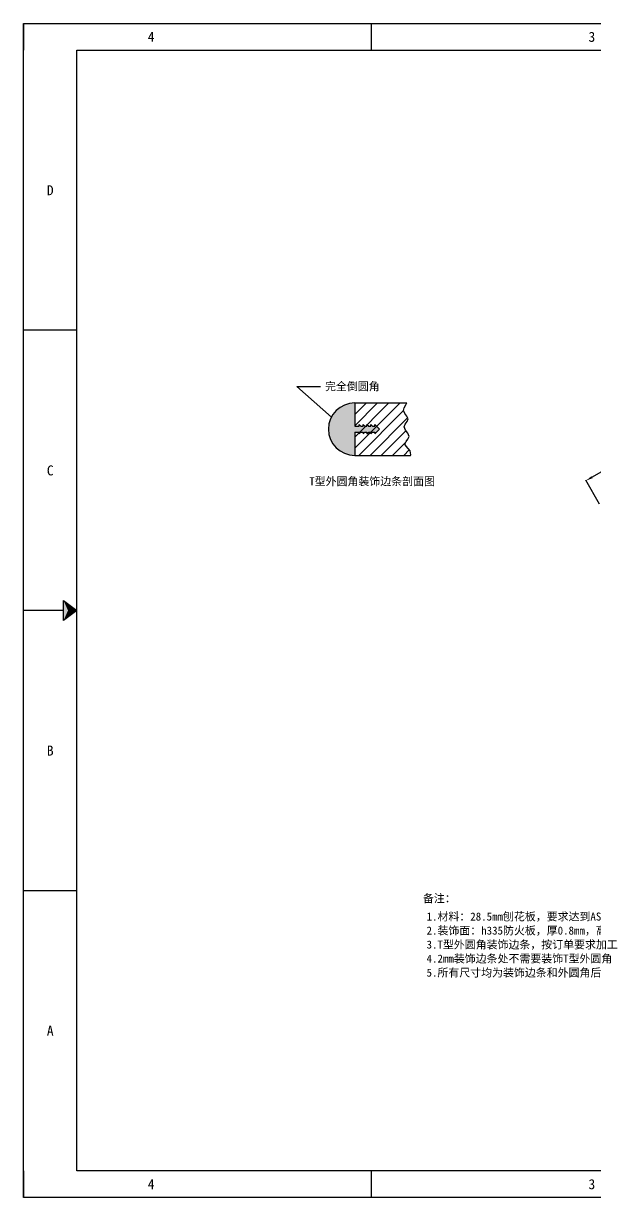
# Model space of a CAD drawing. Header units: inches. Extents: x 777 to 29406, y -38596 to 2393.
# Drawn here: x 24542 to 26173, y -34193 to -30843 of the extents above; entities that cross this region are included whole.
import ezdxf
from ezdxf.enums import TextEntityAlignment as Align

# ---------------------------------------------------------------- set-up
doc = ezdxf.new("R2010")
doc.units = ezdxf.units.IN
doc.header["$LTSCALE"] = 0.605
doc.header["$MEASUREMENT"] = 0
doc.header["$PDMODE"] = 3
doc.header["$PDSIZE"] = 0.25
doc.linetypes.add('DOT', pattern=[0.2, 0.1, -0.1])
doc.layers.get('0').update_dxf_attribs({"linetype": 'CONTINUOUS'})
doc.layers.get('Defpoints').update_dxf_attribs({"linetype": 'CONTINUOUS'})
for name, color, linetype in [('02-05848-001_DXF_HATCHING', 7, 'CONTINUOUS'), ('02-05848-001_DXF_TEXT', 7, 'CONTINUOUS'), ('print', 30, 'CONTINUOUS')]:
    doc.layers.add(name, color=color, linetype=linetype)
doc.layers.add('dim', color=2, linetype='CONTINUOUS', lineweight=9)
doc.styles.add('Dartop', font='')
doc.styles.add('hzHT', font='simhei.ttf')
doc.styles.get("Standard").update_dxf_attribs({"font": 'txt', "width": 0.7})
doc.styles.get('Dartop').set_extended_font_data('FangSong_GB2312')
doc.dimstyles.new('ISO-25', dxfattribs={"dimtxt": 20, "dimasz": 20, "dimexe": 1.25, "dimexo": 0.625, "dimtad": 1, "dimdec": 1, "dimtxsty": 'Standard', "dimcen": 2.5, "dimadec": 0, "dimazin": 0, "dimtfac": 1, "dimtdec": 1, "dimtmove": 0, "dimatfit": 3, "dimfxl": 0, "dimarcsym": 0})
doc.dimstyles.get("Standard").update_dxf_attribs({"dimtxt": 0.1, "dimasz": 0.125, "dimexe": 0.18, "dimexo": 0.0625, "dimgap": 0.09, "dimtad": 0, "dimtih": 1, "dimtoh": 1, "dimdec": 3, "dimzin": 4, "dimdsep": 46, "dimtxsty": 'Standard', "dimblk": '_FILLED', "dimblk1": '_FILLED', "dimblk2": '_FILLED', "dimcen": 0.09, "dimadec": 0, "dimazin": 0, "dimtol": 1, "dimtp": 0.008, "dimtm": 0.008, "dimtfac": 1, "dimtdec": 3, "dimtofl": 0, "dimtmove": 0, "dimatfit": 3, "dimldrblk": '_FILLED', "dimfxl": 0, "dimtolj": 1, "dimtzin": 4, "dimarcsym": 0})

# ---------------------------------------------------------------- blocks, each defined once
blk = doc.blocks.new('_FILLED')
at = {"color": 0, "linetype": 'ByBlock'}
blk.add_solid([(0, 0), (-1, 0.16), (-1, -0.16)], dxfattribs=at)
blk = doc.blocks.new('*U3')
at = {"color": 254, "linetype": 'Continuous', "extrusion": (0, 0, -1)}
for points in [[(-0.833, 11), (-0.75, 10.812), (-0.75, 11.188)], [(-0.833, 11), (-0.75, 11.188), (-1, 11)], [(-0.833, 11), (-1, 11), (-0.75, 10.812)]]:
    blk.add_solid(points, dxfattribs=at)
blk = doc.blocks.new('*D104')
at = {"layer": 'Defpoints', "color": 0}
for p in [(26944.4, -31683.9), (26983.8, -31751.9), (26185.1, -32215.4)]:
    blk.add_point(p, dxfattribs=at)
at = {"layer": 'dim', "color": 0, "lineweight": -2}
for p, q in [((26163, -32137.4), (26927.1, -31694)), ((26983.5, -31751.4), (26943.8, -31682.9)), ((26184.8, -32214.8), (26145, -32146.3))]:
    blk.add_line(p, q, dxfattribs=at)
at = {"layer": 'dim', "color": 0}
for points in [[(26925.4, -31691.1), (26928.8, -31696.9), (26944.4, -31683.9)], [(26161.3, -32134.5), (26164.6, -32140.3), (26145.7, -32147.4)]]:
    blk.add_solid(points, dxfattribs=at)
at = {"layer": 'dim', "color": 0, "insert": (26538.9, -31905.1), "char_height": 20, "attachment_point": 5, "rotation": 30.1245}
blk.add_mtext('923,5 [36 3/8]', dxfattribs=at)

msp = doc.modelspace()

# ---------------------------------------------------------------- hatches: boundary and pattern name
at = {"layer": '02-05848-001_DXF_HATCHING', "linetype": 'Continuous'}
h = msp.add_hatch(color=2, dxfattribs=at)
edge = h.paths.add_edge_path()
edge.add_line((25504.17, -32008.48), (25510.21, -32008.48))
edge.add_line((25510.21, -32008.48), (25510.21, -32013.52))
edge.add_line((25510.21, -32013.52), (25515.27, -32008.48))
edge.add_line((25515.27, -32008.48), (25521.32, -32008.48))
edge.add_line((25521.32, -32008.48), (25521.32, -32013.52))
edge.add_line((25521.32, -32013.52), (25526.38, -32008.48))
edge.add_line((25526.38, -32008.48), (25532.42, -32008.48))
edge.add_line((25532.42, -32008.48), (25532.42, -32013.52))
edge.add_line((25532.42, -32013.52), (25537.48, -32008.48))
edge.add_line((25537.48, -32008.48), (25543.52, -32008.48))
edge.add_line((25543.52, -32008.48), (25543.52, -32013.52))
edge.add_line((25543.52, -32013.52), (25556.8, -32000.29))
edge.add_line((25543.52, -31987.07), (25556.8, -32000.29))
edge.add_line((25543.52, -31992.11), (25543.52, -31987.07))
edge.add_line((25537.48, -31992.11), (25543.52, -31992.11))
edge.add_line((25532.42, -31987.07), (25537.48, -31992.11))
edge.add_line((25532.42, -31992.11), (25532.42, -31987.07))
edge.add_line((25526.38, -31992.11), (25532.42, -31992.11))
edge.add_line((25521.32, -31987.07), (25526.38, -31992.11))
edge.add_line((25521.32, -31992.11), (25521.32, -31987.07))
edge.add_line((25515.27, -31992.11), (25521.32, -31992.11))
edge.add_line((25510.21, -31987.07), (25515.27, -31992.11))
edge.add_line((25510.21, -31992.11), (25510.21, -31987.07))
edge.add_line((25504.17, -31992.11), (25510.21, -31992.11))
edge.add_line((25499.11, -31987.07), (25504.17, -31992.11))
edge.add_line((25499.11, -31992.11), (25499.11, -31987.07))
edge.add_line((25486.54, -31992.11), (25499.11, -31992.11))
edge.add_line((25486.54, -31925.49), (25486.54, -31992.11))
edge.add_arc((25486.54, -32000.29), 74.8, 90, 270)
edge.add_line((25486.54, -32008.48), (25486.54, -32075.1))
edge.add_line((25486.54, -32008.48), (25499.11, -32008.48))
edge.add_line((25499.11, -32008.48), (25499.11, -32013.52))
edge.add_line((25499.11, -32013.52), (25504.17, -32008.48))

# ---------------------------------------------------------------- linework, layer by layer
at = {"color": 0, "linetype": 'DOT'}
for p, q in [((24542.34, -30842.6), (29303.58, -30842.6)), ((24542.34, -34116.81), (24542.34, -30918.74)), ((29303.58, -34192.95), (24542.34, -34192.95))]:
    msp.add_line(p, q, dxfattribs=at)
at = {"color": 0}
for p, q in [((24542.34, -30842.6), (24542.34, -30918.74)), ((25534.43, -30918.74), (25534.43, -30842.6)), ((24694.63, -34116.81), (24694.63, -30918.74)), ((24694.63, -30918.74), (29227.43, -30918.74)), ((24694.63, -31718.26), (24542.34, -31718.26)), ((24656.56, -32517.77), (24542.34, -32517.77)), ((24694.63, -33317.29), (24542.34, -33317.29)), ((24542.34, -34116.81), (24542.34, -34192.95)), ((29227.43, -34116.81), (24694.63, -34116.81)), ((25534.43, -34192.95), (25534.43, -34116.81))]:
    msp.add_line(p, q, dxfattribs=at)
at = {"color": 2, "linetype": 'Continuous'}
for p, q in [((25486.54, -31958.75), (25519.8, -31925.49)), ((25486.54, -31990.78), (25551.83, -31925.49)), ((25486.54, -32022.81), (25583.86, -31925.49)), ((25486.54, -32054.84), (25615.88, -31925.49)), ((25498.3, -32075.1), (25626.01, -31947.39)), ((25530.33, -32075.1), (25637.47, -31967.96)), ((25562.36, -32075.1), (25632.7, -32004.75)), ((25594.39, -32075.1), (25632.2, -32037.29)), ((25626.41, -32075.1), (25642.27, -32059.24))]:
    msp.add_line(p, q, dxfattribs=at)
at = {"color": 7, "linetype": 'Continuous'}
for p, q in [((25486.54, -31925.49), (25486.54, -31992.11)), ((25486.54, -31925.49), (25634.92, -31925.49)), ((25632.19, -31931.15), (25634.92, -31925.49)), ((25625.96, -31947.27), (25627.54, -31939.29)), ((25629.79, -31955.18), (25625.96, -31947.27)), ((25627.54, -31939.29), (25632.19, -31931.15)), ((25635.64, -31963.02), (25629.79, -31955.18)), ((25486.54, -31992.11), (25499.11, -31992.11)), ((25499.11, -31992.11), (25499.11, -31987.07)), ((25499.11, -31987.07), (25504.17, -31992.11)), ((25504.17, -31992.11), (25510.21, -31992.11)), ((25510.21, -31992.11), (25510.21, -31987.07)), ((25510.21, -31987.07), (25515.27, -31992.11)), ((25515.27, -31992.11), (25521.32, -31992.11)), ((25521.32, -31992.11), (25521.32, -31987.07)), ((25521.32, -31987.07), (25526.38, -31992.11)), ((25526.38, -31992.11), (25532.42, -31992.11)), ((25532.42, -31992.11), (25532.42, -31987.07)), ((25532.42, -31987.07), (25537.48, -31992.11)), ((25537.48, -31992.11), (25543.52, -31992.11)), ((25543.52, -31992.11), (25543.52, -31987.07)), ((25543.52, -31987.07), (25556.8, -32000.29)), ((25627.53, -31993.77), (25630.45, -31986.15)), ((25631.33, -32002.99), (25627.53, -31993.77)), ((25630.45, -31986.15), (25635.68, -31978.5)), ((25638.57, -31970.91), (25635.64, -31963.02)), ((25635.68, -31978.5), (25638.57, -31970.91)), ((25486.54, -32008.48), (25486.54, -32075.1)), ((25486.54, -32008.48), (25499.11, -32008.48)), ((25499.11, -32013.52), (25504.17, -32008.48)), ((25499.11, -32008.48), (25499.11, -32013.52)), ((25504.17, -32008.48), (25510.21, -32008.48)), ((25510.21, -32013.52), (25515.27, -32008.48)), ((25510.21, -32008.48), (25510.21, -32013.52)), ((25515.27, -32008.48), (25521.32, -32008.48)), ((25521.32, -32013.52), (25526.38, -32008.48)), ((25521.32, -32008.48), (25521.32, -32013.52)), ((25526.38, -32008.48), (25532.42, -32008.48)), ((25532.42, -32013.52), (25537.48, -32008.48)), ((25532.42, -32008.48), (25532.42, -32013.52)), ((25537.48, -32008.48), (25543.52, -32008.48)), ((25543.52, -32013.52), (25556.8, -32000.29)), ((25543.52, -32008.48), (25543.52, -32013.52)), ((25638.44, -32012.15), (25631.33, -32002.99)), ((25632.84, -32035.8), (25638.33, -32028.64)), ((25638.33, -32028.64), (25641.72, -32021.36)), ((25641.72, -32021.36), (25638.44, -32012.15)), ((25629.9, -32042.64), (25632.84, -32035.8)), ((25632.84, -32049.15), (25629.9, -32042.64)), ((25639.18, -32055.57), (25632.84, -32049.15)), ((25644.87, -32062.34), (25639.18, -32055.57)), ((25646.22, -32073.72), (25644.87, -32062.34)), ((25486.54, -32075.1), (25645.57, -32075.1)), ((25645.57, -32075.1), (25646.22, -32073.72))]:
    msp.add_line(p, q, dxfattribs=at)
at = {"color": 0}
msp.add_lwpolyline([(24694.63, -32517.77), (24656.56, -32546.33), (24656.56, -32489.22), (24694.63, -32517.77)], close=True, dxfattribs=at)
at = {"color": 7, "linetype": 'Continuous'}
msp.add_arc((25486.54, -32000.29), 74.8, 90, 270, dxfattribs=at)
at = {"layer": 'print'}
msp.add_lwpolyline([(24542.34, -30842.6), (29379.72, -30842.6), (29379.72, -34192.95), (24542.34, -34192.95)], close=True, dxfattribs=at)

# ---------------------------------------------------------------- block references
at = {"color": 0, "linetype": 'Continuous', "xscale": 152.2888407109637, "yscale": 152.2888407109637, "zscale": 152.2888407109637}
msp.add_blockref('*U3', (24542.34, -34192.95), dxfattribs=at)

# ---------------------------------------------------------------- texts
at = {"color": 0}
for s, height, style, p in [('4', 28.55, 'Dartop', (24906.24, -30880.67)), ('3', 28.55, 'Dartop', (26162.62, -30880.67)), ('D', 28.55, 'Dartop', (24618.49, -31318.5)), ('C', 28.55, 'Dartop', (24618.49, -32118.01)), ('T型外圆角装饰边条剖面图', 22.8433, 'hzHT', (25536.16, -32149.02)), ('B', 28.55, 'Dartop', (24618.49, -32917.53)), ('备注：', 22.843, 'hzHT', (25727.82, -33339.18)), ('1.材料：28.5mm刨花板，要求达到ASTM A208.1 M3级标准', 22.8433, 'hzHT', (26080.51, -33391.17)), ('2.装饰面：h335防火板，厚0.8mm，高压贴合           ', 22.8433, 'hzHT', (26080.51, -33431.17)), ('3.T型外圆角装饰边条，按订单要求加工               ', 22.8433, 'hzHT', (26080.51, -33471.17)), ('4.2mm装饰边条处不需要装饰T型外圆角                ', 22.8433, 'hzHT', (26080.51, -33511.17)), ('5.所有尺寸均为装饰边条和外圆角后尺寸              ', 22.8433, 'hzHT', (26080.51, -33551.17)), ('A', 28.55, 'Dartop', (24618.49, -33717.05)), ('4', 28.55, 'Dartop', (24906.24, -34154.88)), ('3', 28.55, 'Dartop', (26162.62, -34154.88))]:
    msp.add_text(s, height=height, dxfattribs=dict(at, style=style)).set_placement(p, align=Align.MIDDLE_CENTER)
at = {"layer": 'dim', "color": 0, "style": 'hzHT'}
msp.add_text('完全倒圆角', height=22.843, dxfattribs=at).set_placement((25479.84, -31878.28), align=Align.MIDDLE_CENTER)

# ---------------------------------------------------------------- dimensions: what is measured, and where the dimension line sits
at = {"layer": 'dim'}
dim = msp.add_aligned_dim(p1=(26185.11, -32215.39), p2=(26983.85, -31751.92), distance=78.59, dimstyle='ISO-25', dxfattribs=at)
dim.commit()
dim.dimension.update_dxf_attribs({"geometry": '*D104', "text_midpoint": (26538.87, -31905.05)})

# ---------------------------------------------------------------- leaders
at = {"layer": '02-05848-001_DXF_TEXT', "color": 2, "linetype": 'Continuous'}
msp.add_leader([(25420.21, -31965.71), (25321.3, -31878.55), (25388.8, -31878.55)], dimstyle='Standard', override={"dimtad": 0}, dxfattribs=at)

doc.saveas('drawing.dxf')
